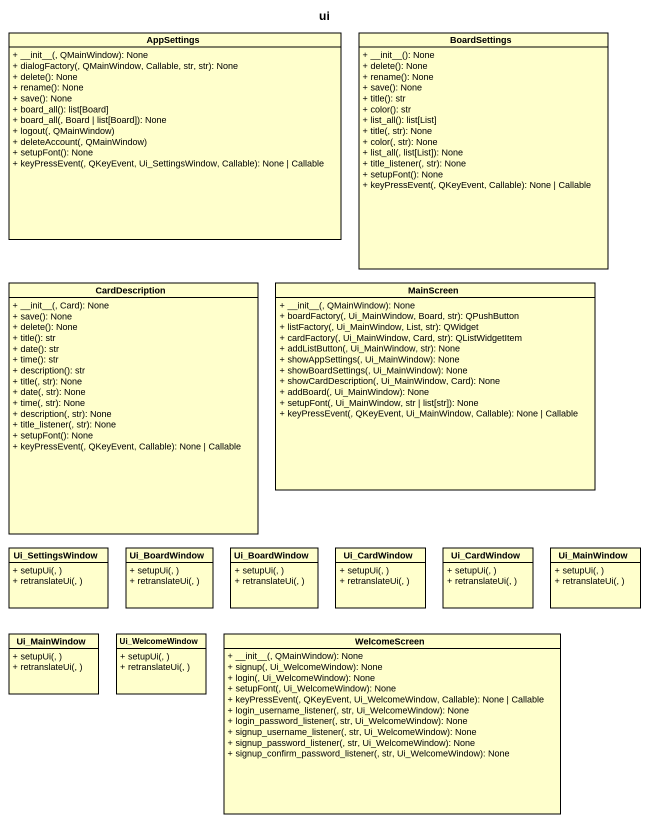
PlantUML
@startuml
title ui
hide circle
hide empty members
skinparam classAttributeIconSize 0
class AppSettings {
  + ~__init~__(, QMainWindow): None
  + dialogFactory(, QMainWindow, Callable, str, str): None
  + delete(): None
  + rename(): None
  + save(): None
  + board_all(): list[Board]
  + board_all(, Board | list[Board]): None
  + logout(, QMainWindow)
  + deleteAccount(, QMainWindow)
  + setupFont(): None
  + keyPressEvent(, QKeyEvent, Ui_SettingsWindow, Callable): None | Callable
}
class BoardSettings {
  + ~__init~__(): None
  + delete(): None
  + rename(): None
  + save(): None
  + title(): str
  + color(): str
  + list_all(): list[List]
  + title(, str): None
  + color(, str): None
  + list_all(, list[List]): None
  + title_listener(, str): None
  + setupFont(): None
  + keyPressEvent(, QKeyEvent, Callable): None | Callable
}
class CardDescription {
  + ~__init~__(, Card): None
  + save(): None
  + delete(): None
  + title(): str
  + date(): str
  + time(): str
  + description(): str
  + title(, str): None
  + date(, str): None
  + time(, str): None
  + description(, str): None
  + title_listener(, str): None
  + setupFont(): None
  + keyPressEvent(, QKeyEvent, Callable): None | Callable
}
class MainScreen {
  + ~__init~__(, QMainWindow): None
  + boardFactory(, Ui_MainWindow, Board, str): QPushButton
  + listFactory(, Ui_MainWindow, List, str): QWidget
  + cardFactory(, Ui_MainWindow, Card, str): QListWidgetItem
  + addListButton(, Ui_MainWindow, str): None
  + showAppSettings(, Ui_MainWindow): None
  + showBoardSettings(, Ui_MainWindow): None
  + showCardDescription(, Ui_MainWindow, Card): None
  + addBoard(, Ui_MainWindow): None
  + setupFont(, Ui_MainWindow, str | list[str]): None
  + keyPressEvent(, QKeyEvent, Ui_MainWindow, Callable): None | Callable
}
class Ui_SettingsWindow {
  + setupUi(, )
  + retranslateUi(, )
}
class Ui_BoardWindow {
  + setupUi(, )
  + retranslateUi(, )
}
class "Ui_BoardWindow" as Ui_BoardWindow_2 {
  + setupUi(, )
  + retranslateUi(, )
}
class Ui_CardWindow {
  + setupUi(, )
  + retranslateUi(, )
}
class "Ui_CardWindow" as Ui_CardWindow_2 {
  + setupUi(, )
  + retranslateUi(, )
}
class Ui_MainWindow {
  + setupUi(, )
  + retranslateUi(, )
}
class "Ui_MainWindow" as Ui_MainWindow_2 {
  + setupUi(, )
  + retranslateUi(, )
}
class Ui_WelcomeWindow {
  + setupUi(, )
  + retranslateUi(, )
}
class WelcomeScreen {
  + ~__init~__(, QMainWindow): None
  + signup(, Ui_WelcomeWindow): None
  + login(, Ui_WelcomeWindow): None
  + setupFont(, Ui_WelcomeWindow): None
  + keyPressEvent(, QKeyEvent, Ui_WelcomeWindow, Callable): None | Callable
  + login_username_listener(, str, Ui_WelcomeWindow): None
  + login_password_listener(, str, Ui_WelcomeWindow): None
  + signup_username_listener(, str, Ui_WelcomeWindow): None
  + signup_password_listener(, str, Ui_WelcomeWindow): None
  + signup_confirm_password_listener(, str, Ui_WelcomeWindow): None
}
@enduml
